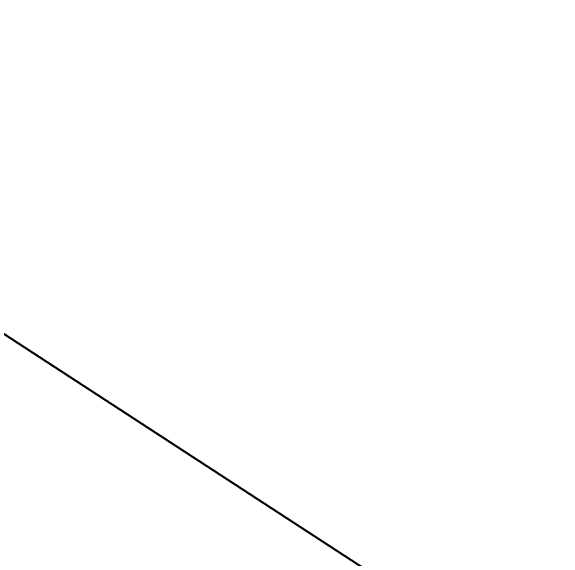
# Model space of a CAD drawing. Extents: x 0 to 948, y 0 to 695.
# Drawn here: x 197.35 to 206.83, y 364.3 to 373.69 of the extents above; entities that cross this region are included whole.
import ezdxf
from ezdxf import colors
from ezdxf.entities.mleader import LeaderData, LeaderLine
from ezdxf.math import Vec2, Vec3

# ---------------------------------------------------------------- set-up
doc = ezdxf.new("R2010")
doc.units = 0
doc.header["$LTSCALE"] = 10
doc.header["$MEASUREMENT"] = 0
doc.layers.get('0').update_dxf_attribs({"linetype": 'CONTINUOUS'})
doc.styles.add('Daelim Dimension', font='')
doc.styles.get('Daelim Dimension').set_extended_font_data('나눔고딕')

msp = doc.modelspace()

# ---------------------------------------------------------------- leaders
at = {"lineweight": -3, "ltscale": 0.5}
ml = msp.add_multileader_mtext('Standard', dxfattribs=at)
ml.set_content('M32XP1.5', color=256, style='Daelim Dimension')
ml.set_leader_properties(color=5)
ml.build(insert=Vec2(0, 0))
ml.multileader.update_dxf_attribs({"text_left_attachment_type": 6, "text_right_attachment_type": 6, "dogleg_length": 0.36, "arrow_head_size": 5})
ctx = ml.context
ctx.base_point, ctx.char_height, ctx.arrow_head_size, ctx.landing_gap_size, ctx.plane_origin = Vec3(230.2887, 346.8747), 10, 5, 0.09, Vec3(214.7507, 382.3366)
ctx.left_attachment, ctx.right_attachment = 6, 6
notes = []
notes.append((ctx, [(0, (1, 1, 0), (229.9287, 346.8747), (1, 0), 0.36, [(0, [(188.7312, 373.6874)], 0, [])])]))
ctx.mtext.insert, ctx.mtext.flow_direction = Vec3(230.3787, 358.8747), 5
for ctx, leaders in notes:
    for number, flags, end, landing, length, lines in leaders:
        leader = LeaderData()
        leader.index, (leader.has_last_leader_line, leader.has_dogleg_vector, leader.attachment_direction) = number, flags
        leader.last_leader_point, leader.dogleg_vector, leader.dogleg_length = Vec3(end), Vec3(landing), length
        for number, points, colour, breaks in lines:
            line = LeaderLine()
            line.index, line.vertices, line.color, line.breaks = number, Vec3.list(points), colors.encode_raw_color(colour), breaks
            leader.lines.append(line)
        ctx.leaders.append(leader)

doc.saveas('drawing.dxf')
